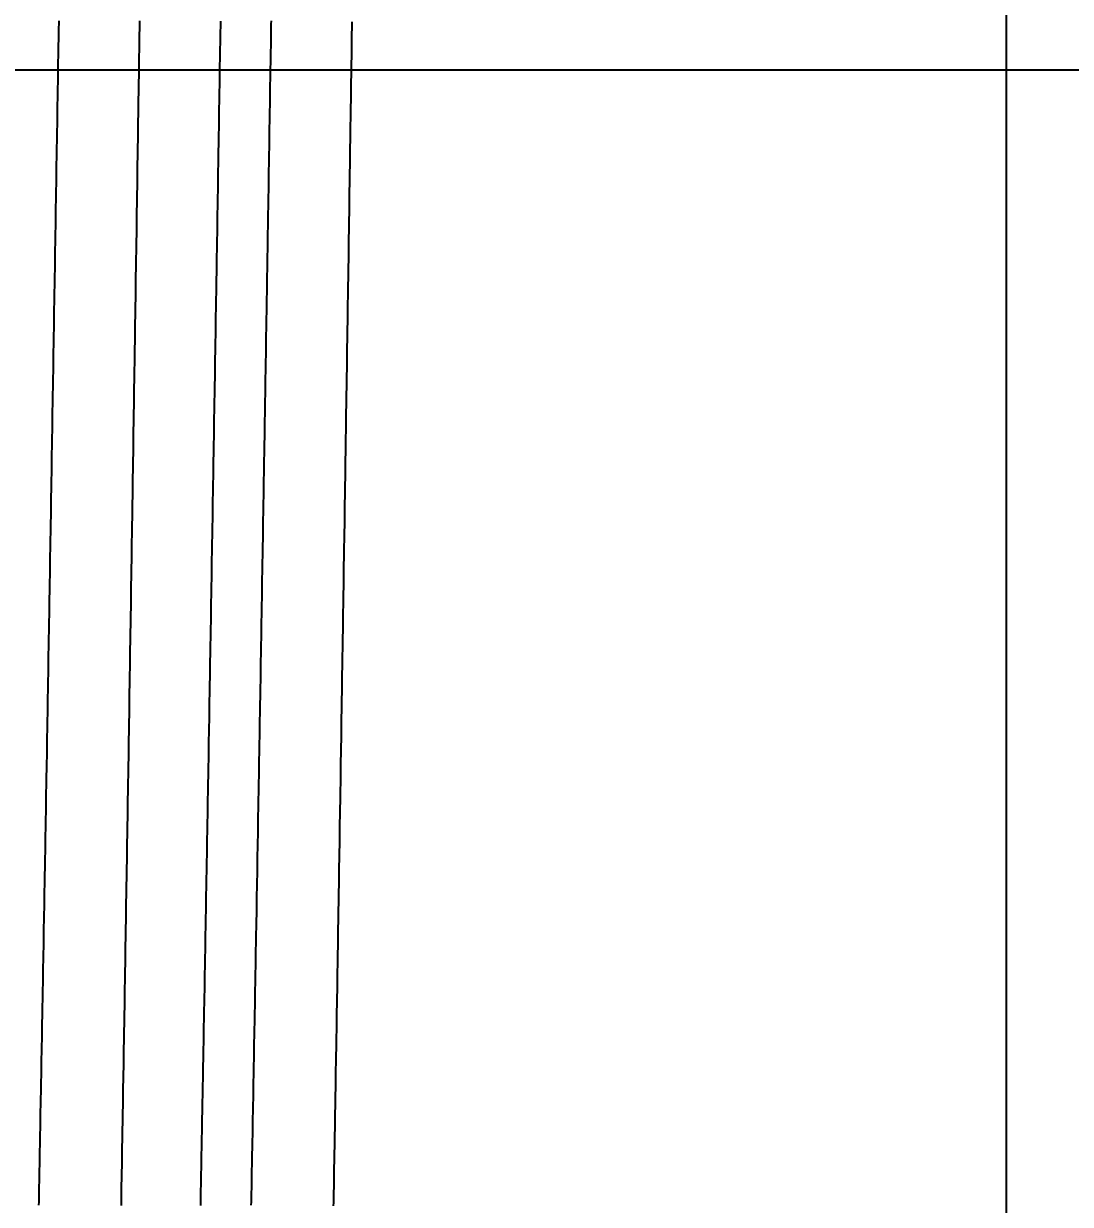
# Model space of a CAD drawing. Header units: millimetres. Extents: x 0 to 3800, y -67 to 2530.
# Drawn here: x 2237.4 to 2244.99, y 1456.79 to 1465.35 of the extents above; entities that cross this region are included whole.
import ezdxf
from ezdxf.lldxf.tags import DXFTag

# ---------------------------------------------------------------- set-up
doc = ezdxf.new("R2010")
doc.units = ezdxf.units.MM
for name, color, linetype in [('내부선 및 부속', 4, 'Continuous'), ('외형선', 3, 'Continuous'), ('중심선', 1, 'DASHED'), ('치수선', 7, 'Continuous')]:
    doc.layers.add(name, color=color, linetype=linetype)
doc.styles.add('____', font='')
doc.styles.get('____').set_extended_font_data('굴림')
tags = doc.linetypes.add('DASHDOT', pattern=[70, 31, -13, 13, -13]).pattern_tags.tags
tags[10:11] = [DXFTag(74, 4), DXFTag(75, 0), DXFTag(340, '0'), DXFTag(46, 0.0), DXFTag(50, 0.0), DXFTag(44, 0.0), DXFTag(45, 0.0)]
tags[8:9] = [DXFTag(74, 4), DXFTag(75, 0), DXFTag(340, '0'), DXFTag(46, 0.0), DXFTag(50, 0.0), DXFTag(44, 0.0), DXFTag(45, 0.0)]
tags[6:7] = [DXFTag(74, 4), DXFTag(75, 0), DXFTag(340, '0'), DXFTag(46, 0.0), DXFTag(50, 0.0), DXFTag(44, 0.0), DXFTag(45, 0.0)]
tags[4:5] = [DXFTag(74, 4), DXFTag(75, 0), DXFTag(340, '0'), DXFTag(46, 0.0), DXFTag(50, 0.0), DXFTag(44, 0.0), DXFTag(45, 0.0)]
tags = doc.linetypes.add('DASHED', pattern=[25.72, 12.86, -12.86]).pattern_tags.tags
tags[6:7] = [DXFTag(74, 4), DXFTag(75, 0), DXFTag(340, '0'), DXFTag(46, 0.0), DXFTag(50, 0.0), DXFTag(44, 0.0), DXFTag(45, 0.0)]
tags[4:5] = [DXFTag(74, 4), DXFTag(75, 0), DXFTag(340, '0'), DXFTag(46, 0.0), DXFTag(50, 0.0), DXFTag(44, 0.0), DXFTag(45, 0.0)]
doc.dimstyles.new('MSADIM', dxfattribs={"dimtxt": 33, "dimasz": 17, "dimexe": 10, "dimexo": 7.5, "dimgap": 10, "dimtad": 0, "dimtih": 1, "dimtoh": 1, "dimdec": 0, "dimzin": 1, "dimdsep": 46, "dimtxsty": '____', "dimcen": 11.25, "dimadec": 0, "dimazin": 0, "dimtfac": 1, "dimtdec": 0, "dimtix": 1, "dimtmove": 0, "dimatfit": 3, "dimfxl": 1, "dimtolj": 1, "dimtzin": 1, "dimarcsym": 0})

# ---------------------------------------------------------------- blocks, each defined once
blk = doc.blocks.new('*D35')
at = {"layer": '치수선', "color": 0, "linetype": 'Continuous', "lineweight": -2, "transparency": 16777216}
for p, q in [((2924.5235, 1577.5117), (2924.5235, 1252.0017)), ((2244.5236, 1269.5017), (2244.5236, 1272.0017)), ((2261.5236, 1262.0017), (2547.2433, 1262.0017)), ((2907.5235, 1262.0017), (2621.8038, 1262.0017))]:
    blk.add_line(p, q, dxfattribs=at)
at = {"layer": '치수선', "color": 0, "linetype": 'Continuous', "transparency": 16777216}
for points in [[(2261.5236, 1264.835), (2261.5236, 1259.1683), (2244.5236, 1262.0017)], [(2907.5235, 1264.835), (2907.5235, 1259.1683), (2924.5235, 1262.0017)]]:
    blk.add_solid(points, dxfattribs=at)
at = {"layer": '치수선', "color": 0, "linetype": 'Continuous', "transparency": 16777216, "insert": (2584.5236, 1262.0017), "char_height": 25, "attachment_point": 5, "style": '____'}
blk.add_mtext('\\A1;680', dxfattribs=at)

msp = doc.modelspace()

# ---------------------------------------------------------------- linework, layer by layer
at = {"layer": '내부선 및 부속', "linetype": 'Continuous', "flags": 128}
for points in [[(2237.5096, 1456.7788), (2237.5106, 1456.8028), (2237.5106, 1456.8268), (2237.5116, 1456.8508), (2237.5116, 1456.8748), (2237.5126, 1456.8988), (2237.5126, 1456.8988), (2237.5126, 1456.9228), (2237.5136, 1456.9458), (2237.5136, 1456.9698), (2237.5146, 1456.9938), (2237.5146, 1457.0178), (2237.5146, 1457.0418), (2237.5156, 1457.0658), (2237.5156, 1457.0898), (2237.5166, 1457.1128), (2237.5166, 1457.1368), (2237.5176, 1457.1608), (2237.5176, 1457.1848), (2237.5186, 1457.2088), (2237.5186, 1457.2328), (2237.5186, 1457.2568), (2237.5196, 1457.2798), (2237.5196, 1457.3038), (2237.5206, 1457.3278), (2237.5206, 1457.3518), (2237.5216, 1457.3758), (2237.5216, 1457.3998), (2237.5226, 1457.4238), (2237.5226, 1457.4478), (2237.5226, 1457.4708), (2237.5236, 1457.4948), (2237.5236, 1457.5188), (2237.5246, 1457.5428), (2237.5246, 1457.5668), (2237.5256, 1457.5908), (2237.5256, 1457.6148), (2237.5266, 1457.6378), (2237.5266, 1457.6618), (2237.5266, 1457.6858), (2237.5276, 1457.7098), (2237.5276, 1457.7338), (2237.5286, 1457.7578), (2237.5286, 1457.7818), (2237.5296, 1457.8048), (2237.5296, 1457.8288), (2237.5296, 1457.8528), (2237.5306, 1457.8768), (2237.5306, 1457.9008), (2237.5316, 1457.9248), (2237.5316, 1457.9488), (2237.5326, 1457.9728), (2237.5326, 1457.9958), (2237.5326, 1458.0198), (2237.5336, 1458.0438), (2237.5336, 1458.0678), (2237.5346, 1458.0918), (2237.5346, 1458.1158), (2237.5356, 1458.1398), (2237.5356, 1458.1628), (2237.5356, 1458.1868), (2237.5366, 1458.2108), (2237.5366, 1458.2348), (2237.5376, 1458.2588), (2237.5376, 1458.2828), (2237.5386, 1458.3068), (2237.5386, 1458.3308), (2237.5386, 1458.3538), (2237.5396, 1458.3778), (2237.5396, 1458.4018), (2237.5406, 1458.4258), (2237.5406, 1458.4498), (2237.5416, 1458.4738), (2237.5416, 1458.4978), (2237.5416, 1458.5208), (2237.5426, 1458.5448), (2237.5426, 1458.5688), (2237.5436, 1458.5928), (2237.5436, 1458.6168), (2237.5446, 1458.6408), (2237.5446, 1458.6648), (2237.5446, 1458.6878), (2237.5456, 1458.7118), (2237.5456, 1458.7358), (2237.5466, 1458.7598), (2237.5466, 1458.7838), (2237.5466, 1458.8078), (2237.5476, 1458.8318), (2237.5476, 1458.8558), (2237.5486, 1458.8788), (2237.5486, 1458.9028), (2237.5496, 1458.9268), (2237.5496, 1458.9508), (2237.5496, 1458.9748), (2237.5506, 1458.9988), (2237.5506, 1459.0228), (2237.5516, 1459.0458), (2237.5516, 1459.0698), (2237.5526, 1459.0938), (2237.5526, 1459.1178), (2237.5526, 1459.1418), (2237.5536, 1459.1658), (2237.5536, 1459.1898), (2237.5546, 1459.2128), (2237.5546, 1459.2368), (2237.5546, 1459.2608), (2237.5556, 1459.2848), (2237.5556, 1459.2848), (2237.5556, 1459.3088), (2237.5566, 1459.3328), (2237.5566, 1459.3568), (2237.5566, 1459.3808), (2237.5576, 1459.4038), (2237.5576, 1459.4278), (2237.5586, 1459.4518), (2237.5586, 1459.4758), (2237.5596, 1459.4998), (2237.5596, 1459.5238), (2237.5596, 1459.5478), (2237.5606, 1459.5708), (2237.5606, 1459.5948), (2237.5616, 1459.6188), (2237.5616, 1459.6428), (2237.5616, 1459.6668), (2237.5626, 1459.6908), (2237.5626, 1459.7148), (2237.5636, 1459.7378), (2237.5636, 1459.7618), (2237.5636, 1459.7858), (2237.5646, 1459.8098), (2237.5646, 1459.8338), (2237.5656, 1459.8578), (2237.5656, 1459.8818), (2237.5656, 1459.9058), (2237.5666, 1459.9288), (2237.5666, 1459.9528), (2237.5676, 1459.9768), (2237.5676, 1460.0008), (2237.5686, 1460.0248), (2237.5686, 1460.0488), (2237.5686, 1460.0728), (2237.5696, 1460.0958), (2237.5696, 1460.1198), (2237.5706, 1460.1438), (2237.5706, 1460.1678), (2237.5706, 1460.1918), (2237.5716, 1460.2158), (2237.5716, 1460.2398), (2237.5726, 1460.2638), (2237.5726, 1460.2868), (2237.5726, 1460.3108), (2237.5736, 1460.3348), (2237.5736, 1460.3588), (2237.5746, 1460.3828), (2237.5746, 1460.4068), (2237.5746, 1460.4308), (2237.5756, 1460.4538), (2237.5756, 1460.4778), (2237.5766, 1460.5018), (2237.5766, 1460.5258), (2237.5766, 1460.5498), (2237.5776, 1460.5738), (2237.5776, 1460.5978), (2237.5786, 1460.6208), (2237.5786, 1460.6448), (2237.5786, 1460.6688), (2237.5796, 1460.6928), (2237.5796, 1460.7168), (2237.5806, 1460.7408), (2237.5806, 1460.7648), (2237.5806, 1460.7888), (2237.5816, 1460.8118), (2237.5816, 1460.8358), (2237.5826, 1460.8598), (2237.5826, 1460.8838), (2237.5826, 1460.9078), (2237.5836, 1460.9318), (2237.5836, 1460.9558), (2237.5846, 1460.9788), (2237.5846, 1461.0028), (2237.5846, 1461.0268), (2237.5856, 1461.0508), (2237.5856, 1461.0748), (2237.5866, 1461.0988), (2237.5866, 1461.1228), (2237.5866, 1461.1468), (2237.5876, 1461.1698), (2237.5876, 1461.1938), (2237.5886, 1461.2178), (2237.5886, 1461.2418), (2237.5886, 1461.2658), (2237.5896, 1461.2898), (2237.5896, 1461.3138), (2237.5906, 1461.3368), (2237.5906, 1461.3608), (2237.5906, 1461.3848), (2237.5916, 1461.4088), (2237.5916, 1461.4328), (2237.5916, 1461.4568), (2237.5926, 1461.4808), (2237.5926, 1461.5038), (2237.5936, 1461.5278), (2237.5936, 1461.5518), (2237.5936, 1461.5758), (2237.5946, 1461.5998), (2237.5946, 1461.6238), (2237.5956, 1461.6478), (2237.5956, 1461.6718), (2237.5956, 1461.6718), (2237.5956, 1461.6948), (2237.5966, 1461.7188), (2237.5966, 1461.7428), (2237.5976, 1461.7668), (2237.5976, 1461.7908), (2237.5976, 1461.8148), (2237.5986, 1461.8388), (2237.5986, 1461.8618), (2237.5996, 1461.8858), (2237.5996, 1461.9098), (2237.5996, 1461.9338), (2237.6006, 1461.9578), (2237.6006, 1461.9818), (2237.6016, 1462.0058), (2237.6016, 1462.0298), (2237.6016, 1462.0528), (2237.6026, 1462.0768), (2237.6026, 1462.1008), (2237.6026, 1462.1248), (2237.6036, 1462.1488), (2237.6036, 1462.1728), (2237.6046, 1462.1968), (2237.6046, 1462.2198), (2237.6046, 1462.2438), (2237.6056, 1462.2678), (2237.6056, 1462.2918), (2237.6066, 1462.3158), (2237.6066, 1462.3398), (2237.6066, 1462.3638), (2237.6076, 1462.3868), (2237.6076, 1462.4108), (2237.6086, 1462.4348), (2237.6086, 1462.4588), (2237.6086, 1462.4828), (2237.6096, 1462.5068), (2237.6096, 1462.5308), (2237.6096, 1462.5548), (2237.6106, 1462.5778), (2237.6106, 1462.6018), (2237.6116, 1462.6258), (2237.6116, 1462.6498), (2237.6116, 1462.6738), (2237.6126, 1462.6978), (2237.6126, 1462.7218), (2237.6136, 1462.7448), (2237.6136, 1462.7688), (2237.6136, 1462.7928), (2237.6146, 1462.8168), (2237.6146, 1462.8408), (2237.6156, 1462.8648), (2237.6156, 1462.8888), (2237.6156, 1462.9128), (2237.6166, 1462.9358), (2237.6166, 1462.9598), (2237.6166, 1462.9838), (2237.6176, 1463.0078), (2237.6176, 1463.0318), (2237.6186, 1463.0558), (2237.6186, 1463.0798), (2237.6186, 1463.1028), (2237.6196, 1463.1268), (2237.6196, 1463.1508), (2237.6206, 1463.1748), (2237.6206, 1463.1988), (2237.6206, 1463.2228), (2237.6216, 1463.2468), (2237.6216, 1463.2698), (2237.6216, 1463.2938), (2237.6226, 1463.3178), (2237.6226, 1463.3418), (2237.6236, 1463.3658), (2237.6236, 1463.3898), (2237.6236, 1463.4138), (2237.6246, 1463.4378), (2237.6246, 1463.4608), (2237.6256, 1463.4848), (2237.6256, 1463.5088), (2237.6256, 1463.5328), (2237.6266, 1463.5568), (2237.6266, 1463.5808), (2237.6276, 1463.6048), (2237.6276, 1463.6278), (2237.6276, 1463.6518), (2237.6286, 1463.6758), (2237.6286, 1463.6998), (2237.6286, 1463.7238), (2237.6296, 1463.7478), (2237.6296, 1463.7718), (2237.6306, 1463.7958), (2237.6306, 1463.8188), (2237.6306, 1463.8428), (2237.6316, 1463.8668), (2237.6316, 1463.8908), (2237.6326, 1463.9148), (2237.6326, 1463.9388), (2237.6326, 1463.9628), (2237.6336, 1463.9858), (2237.6336, 1464.0098), (2237.6336, 1464.0338), (2237.6346, 1464.0578), (2237.6346, 1464.0578), (2237.6346, 1464.0818), (2237.6356, 1464.1058), (2237.6356, 1464.1298), (2237.6356, 1464.1528), (2237.6366, 1464.1768), (2237.6366, 1464.2008), (2237.6376, 1464.2248), (2237.6376, 1464.2488), (2237.6376, 1464.2728), (2237.6386, 1464.2968), (2237.6386, 1464.3208), (2237.6386, 1464.3438), (2237.6396, 1464.3678), (2237.6396, 1464.3918), (2237.6406, 1464.4158), (2237.6406, 1464.4398), (2237.6406, 1464.4638), (2237.6416, 1464.4878), (2237.6416, 1464.5108), (2237.6416, 1464.5348), (2237.6426, 1464.5588), (2237.6426, 1464.5828), (2237.6436, 1464.6068), (2237.6436, 1464.6308), (2237.6436, 1464.6548), (2237.6446, 1464.6788), (2237.6446, 1464.7018), (2237.6456, 1464.7258), (2237.6456, 1464.7498), (2237.6456, 1464.7738), (2237.6466, 1464.7978), (2237.6466, 1464.8218), (2237.6466, 1464.8458), (2237.6476, 1464.8688), (2237.6476, 1464.8928), (2237.6486, 1464.9168), (2237.6486, 1464.9408), (2237.6486, 1464.9648), (2237.6496, 1464.9888), (2237.6496, 1465.0128), (2237.6506, 1465.0358), (2237.6506, 1465.0598), (2237.6506, 1465.0838), (2237.6516, 1465.1078), (2237.6516, 1465.1318), (2237.6516, 1465.1558), (2237.6526, 1465.1798), (2237.6526, 1465.2038), (2237.6536, 1465.2268), (2237.6536, 1465.2508), (2237.6536, 1465.2748), (2237.6546, 1465.2988), (2237.6546, 1465.3228), (2237.6556, 1465.3468), (2237.6556, 1465.3708)], [(2238.1076, 1456.7768), (2238.1076, 1456.8078), (2238.1086, 1456.8388), (2238.1086, 1456.8708), (2238.1096, 1456.9018), (2238.1096, 1456.9328), (2238.1106, 1456.9638), (2238.1106, 1456.9948), (2238.1116, 1457.0258), (2238.1126, 1457.0568), (2238.1126, 1457.0888), (2238.1136, 1457.1198), (2238.1136, 1457.1508), (2238.1146, 1457.1818), (2238.1146, 1457.2128), (2238.1156, 1457.2438), (2238.1156, 1457.2748), (2238.1166, 1457.3058), (2238.1166, 1457.3378), (2238.1176, 1457.3688), (2238.1176, 1457.3998), (2238.1186, 1457.4308), (2238.1186, 1457.4618), (2238.1196, 1457.4928), (2238.1196, 1457.5238), (2238.1206, 1457.5558), (2238.1206, 1457.5868), (2238.1216, 1457.6178), (2238.1216, 1457.6488), (2238.1226, 1457.6798), (2238.1236, 1457.7108), (2238.1236, 1457.7418), (2238.1246, 1457.7728), (2238.1246, 1457.8048), (2238.1256, 1457.8358), (2238.1256, 1457.8668), (2238.1266, 1457.8978), (2238.1266, 1457.9288), (2238.1266, 1457.9288), (2238.1276, 1457.9598), (2238.1276, 1457.9908), (2238.1286, 1458.0228), (2238.1286, 1458.0538), (2238.1296, 1458.0848), (2238.1296, 1458.1158), (2238.1306, 1458.1468), (2238.1306, 1458.1778), (2238.1316, 1458.2088), (2238.1316, 1458.2398), (2238.1326, 1458.2718), (2238.1326, 1458.3028), (2238.1336, 1458.3338), (2238.1336, 1458.3648), (2238.1346, 1458.3958), (2238.1346, 1458.4268), (2238.1356, 1458.4578), (2238.1356, 1458.4898), (2238.1366, 1458.5208), (2238.1366, 1458.5518), (2238.1376, 1458.5828), (2238.1376, 1458.6138), (2238.1386, 1458.6448), (2238.1386, 1458.6758), (2238.1396, 1458.7068), (2238.1396, 1458.7388), (2238.1406, 1458.7698), (2238.1406, 1458.8008), (2238.1416, 1458.8318), (2238.1416, 1458.8628), (2238.1426, 1458.8938), (2238.1426, 1458.9248), (2238.1436, 1458.9568), (2238.1436, 1458.9878), (2238.1446, 1459.0188), (2238.1446, 1459.0498), (2238.1456, 1459.0808), (2238.1456, 1459.1118), (2238.1466, 1459.1428), (2238.1466, 1459.1738), (2238.1476, 1459.2058), (2238.1476, 1459.2368), (2238.1486, 1459.2678), (2238.1486, 1459.2988), (2238.1496, 1459.3298), (2238.1496, 1459.3608), (2238.1506, 1459.3918), (2238.1506, 1459.4238), (2238.1516, 1459.4548), (2238.1516, 1459.4858), (2238.1526, 1459.5168), (2238.1526, 1459.5478), (2238.1536, 1459.5788), (2238.1536, 1459.6098), (2238.1546, 1459.6408), (2238.1546, 1459.6728), (2238.1556, 1459.7038), (2238.1556, 1459.7348), (2238.1566, 1459.7658), (2238.1566, 1459.7968), (2238.1576, 1459.8278), (2238.1576, 1459.8588), (2238.1586, 1459.8908), (2238.1586, 1459.9218), (2238.1596, 1459.9528), (2238.1596, 1459.9838), (2238.1606, 1460.0148), (2238.1606, 1460.0458), (2238.1616, 1460.0768), (2238.1616, 1460.1078), (2238.1626, 1460.1398), (2238.1626, 1460.1708), (2238.1636, 1460.2018), (2238.1636, 1460.2328), (2238.1646, 1460.2638), (2238.1646, 1460.2948), (2238.1656, 1460.3258), (2238.1656, 1460.3578), (2238.1656, 1460.3888), (2238.1666, 1460.4198), (2238.1666, 1460.4508), (2238.1676, 1460.4818), (2238.1676, 1460.5128), (2238.1686, 1460.5438), (2238.1686, 1460.5748), (2238.1696, 1460.6068), (2238.1696, 1460.6378), (2238.1706, 1460.6688), (2238.1706, 1460.6998), (2238.1716, 1460.7308), (2238.1716, 1460.7618), (2238.1726, 1460.7928), (2238.1726, 1460.8248), (2238.1736, 1460.8558), (2238.1736, 1460.8868), (2238.1746, 1460.9178), (2238.1746, 1460.9488), (2238.1756, 1460.9798), (2238.1756, 1461.0108), (2238.1766, 1461.0418), (2238.1766, 1461.0418), (2238.1766, 1461.0738), (2238.1776, 1461.1048), (2238.1776, 1461.1358), (2238.1786, 1461.1668), (2238.1786, 1461.1978), (2238.1786, 1461.2288), (2238.1796, 1461.2598), (2238.1796, 1461.2918), (2238.1806, 1461.3228), (2238.1806, 1461.3538), (2238.1816, 1461.3848), (2238.1816, 1461.4158), (2238.1826, 1461.4468), (2238.1826, 1461.4778), (2238.1836, 1461.5088), (2238.1836, 1461.5408), (2238.1846, 1461.5718), (2238.1846, 1461.6028), (2238.1856, 1461.6338), (2238.1856, 1461.6648), (2238.1866, 1461.6958), (2238.1866, 1461.7268), (2238.1876, 1461.7588), (2238.1876, 1461.7898), (2238.1886, 1461.8208), (2238.1886, 1461.8518), (2238.1886, 1461.8828), (2238.1896, 1461.9138), (2238.1896, 1461.9448), (2238.1906, 1461.9768), (2238.1906, 1462.0078), (2238.1916, 1462.0388), (2238.1916, 1462.0698), (2238.1926, 1462.1008), (2238.1926, 1462.1318), (2238.1936, 1462.1628), (2238.1936, 1462.1938), (2238.1946, 1462.2258), (2238.1946, 1462.2568), (2238.1956, 1462.2878), (2238.1956, 1462.3188), (2238.1966, 1462.3498), (2238.1966, 1462.3808), (2238.1966, 1462.4118), (2238.1976, 1462.4438), (2238.1976, 1462.4748), (2238.1986, 1462.5058), (2238.1986, 1462.5368), (2238.1996, 1462.5678), (2238.1996, 1462.5988), (2238.2006, 1462.6298), (2238.2006, 1462.6608), (2238.2016, 1462.6928), (2238.2016, 1462.7238), (2238.2026, 1462.7548), (2238.2026, 1462.7858), (2238.2036, 1462.8168), (2238.2036, 1462.8478), (2238.2046, 1462.8788), (2238.2046, 1462.9108), (2238.2046, 1462.9418), (2238.2056, 1462.9728), (2238.2056, 1463.0038), (2238.2066, 1463.0348), (2238.2066, 1463.0658), (2238.2076, 1463.0968), (2238.2076, 1463.1278), (2238.2086, 1463.1598), (2238.2086, 1463.1908), (2238.2096, 1463.2218), (2238.2096, 1463.2528), (2238.2106, 1463.2838), (2238.2106, 1463.3148), (2238.2116, 1463.3458), (2238.2116, 1463.3778), (2238.2116, 1463.4088), (2238.2126, 1463.4398), (2238.2126, 1463.4708), (2238.2136, 1463.5018), (2238.2136, 1463.5328), (2238.2146, 1463.5638), (2238.2146, 1463.5948), (2238.2156, 1463.6268), (2238.2156, 1463.6578), (2238.2166, 1463.6888), (2238.2166, 1463.7198), (2238.2176, 1463.7508), (2238.2176, 1463.7818), (2238.2186, 1463.8128), (2238.2186, 1463.8448), (2238.2186, 1463.8758), (2238.2196, 1463.9068), (2238.2196, 1463.9378), (2238.2206, 1463.9688), (2238.2206, 1463.9998), (2238.2216, 1464.0308), (2238.2216, 1464.0618), (2238.2226, 1464.0938), (2238.2226, 1464.1248), (2238.2236, 1464.1558), (2238.2236, 1464.1558), (2238.2236, 1464.1868), (2238.2246, 1464.2178), (2238.2246, 1464.2488), (2238.2256, 1464.2798), (2238.2256, 1464.3118), (2238.2256, 1464.3428), (2238.2266, 1464.3738), (2238.2266, 1464.4048), (2238.2276, 1464.4358), (2238.2276, 1464.4668), (2238.2286, 1464.4978), (2238.2286, 1464.5288), (2238.2296, 1464.5608), (2238.2296, 1464.5918), (2238.2306, 1464.6228), (2238.2306, 1464.6538), (2238.2316, 1464.6848), (2238.2316, 1464.7158), (2238.2316, 1464.7468), (2238.2326, 1464.7788), (2238.2326, 1464.8098), (2238.2336, 1464.8408), (2238.2336, 1464.8718), (2238.2346, 1464.9028), (2238.2346, 1464.9338), (2238.2356, 1464.9648), (2238.2356, 1464.9958), (2238.2366, 1465.0278), (2238.2366, 1465.0588), (2238.2376, 1465.0898), (2238.2376, 1465.1208), (2238.2386, 1465.1518), (2238.2386, 1465.1828), (2238.2386, 1465.2138), (2238.2396, 1465.2458), (2238.2396, 1465.2768), (2238.2406, 1465.3078), (2238.2406, 1465.3388), (2238.2416, 1465.3698)], [(2238.6826, 1456.7778), (2238.6826, 1456.8018), (2238.6836, 1456.8258), (2238.6836, 1456.8498), (2238.6846, 1456.8738), (2238.6846, 1456.8968), (2238.6856, 1456.9208), (2238.6856, 1456.9208), (2238.6856, 1456.9448), (2238.6866, 1456.9688), (2238.6866, 1456.9928), (2238.6866, 1457.0168), (2238.6876, 1457.0408), (2238.6876, 1457.0638), (2238.6886, 1457.0878), (2238.6886, 1457.1118), (2238.6896, 1457.1358), (2238.6896, 1457.1598), (2238.6906, 1457.1838), (2238.6906, 1457.2078), (2238.6916, 1457.2318), (2238.6916, 1457.2548), (2238.6916, 1457.2788), (2238.6926, 1457.3028), (2238.6926, 1457.3268), (2238.6936, 1457.3508), (2238.6936, 1457.3748), (2238.6946, 1457.3988), (2238.6946, 1457.4218), (2238.6956, 1457.4458), (2238.6956, 1457.4698), (2238.6956, 1457.4938), (2238.6966, 1457.5178), (2238.6966, 1457.5418), (2238.6976, 1457.5658), (2238.6976, 1457.5888), (2238.6986, 1457.6128), (2238.6986, 1457.6368), (2238.6986, 1457.6608), (2238.6996, 1457.6848), (2238.6996, 1457.7088), (2238.7006, 1457.7328), (2238.7006, 1457.7568), (2238.7016, 1457.7798), (2238.7016, 1457.8038), (2238.7026, 1457.8278), (2238.7026, 1457.8518), (2238.7026, 1457.8758), (2238.7036, 1457.8998), (2238.7036, 1457.9238), (2238.7046, 1457.9468), (2238.7046, 1457.9708), (2238.7056, 1457.9948), (2238.7056, 1458.0188), (2238.7056, 1458.0428), (2238.7066, 1458.0668), (2238.7066, 1458.0908), (2238.7076, 1458.1138), (2238.7076, 1458.1378), (2238.7086, 1458.1618), (2238.7086, 1458.1858), (2238.7086, 1458.2098), (2238.7096, 1458.2338), (2238.7096, 1458.2578), (2238.7106, 1458.2818), (2238.7106, 1458.3048), (2238.7116, 1458.3288), (2238.7116, 1458.3528), (2238.7116, 1458.3768), (2238.7126, 1458.4008), (2238.7126, 1458.4248), (2238.7136, 1458.4488), (2238.7136, 1458.4718), (2238.7146, 1458.4958), (2238.7146, 1458.5198), (2238.7146, 1458.5438), (2238.7156, 1458.5678), (2238.7156, 1458.5918), (2238.7166, 1458.6158), (2238.7166, 1458.6388), (2238.7176, 1458.6628), (2238.7176, 1458.6868), (2238.7176, 1458.7108), (2238.7186, 1458.7348), (2238.7186, 1458.7588), (2238.7196, 1458.7828), (2238.7196, 1458.8068), (2238.7196, 1458.8298), (2238.7206, 1458.8538), (2238.7206, 1458.8778), (2238.7216, 1458.9018), (2238.7216, 1458.9258), (2238.7226, 1458.9498), (2238.7226, 1458.9738), (2238.7226, 1458.9968), (2238.7236, 1459.0208), (2238.7236, 1459.0448), (2238.7246, 1459.0688), (2238.7246, 1459.0928), (2238.7246, 1459.1168), (2238.7256, 1459.1408), (2238.7256, 1459.1648), (2238.7266, 1459.1878), (2238.7266, 1459.2118), (2238.7276, 1459.2358), (2238.7276, 1459.2598), (2238.7276, 1459.2838), (2238.7286, 1459.3078), (2238.7286, 1459.3078), (2238.7286, 1459.3318), (2238.7296, 1459.3548), (2238.7296, 1459.3788), (2238.7296, 1459.4028), (2238.7306, 1459.4268), (2238.7306, 1459.4508), (2238.7316, 1459.4748), (2238.7316, 1459.4988), (2238.7316, 1459.5218), (2238.7326, 1459.5458), (2238.7326, 1459.5698), (2238.7336, 1459.5938), (2238.7336, 1459.6178), (2238.7346, 1459.6418), (2238.7346, 1459.6658), (2238.7346, 1459.6898), (2238.7356, 1459.7128), (2238.7356, 1459.7368), (2238.7366, 1459.7608), (2238.7366, 1459.7848), (2238.7366, 1459.8088), (2238.7376, 1459.8328), (2238.7376, 1459.8568), (2238.7386, 1459.8798), (2238.7386, 1459.9038), (2238.7386, 1459.9278), (2238.7396, 1459.9518), (2238.7396, 1459.9758), (2238.7406, 1459.9998), (2238.7406, 1460.0238), (2238.7406, 1460.0468), (2238.7416, 1460.0708), (2238.7416, 1460.0948), (2238.7426, 1460.1188), (2238.7426, 1460.1428), (2238.7426, 1460.1668), (2238.7436, 1460.1908), (2238.7436, 1460.2148), (2238.7446, 1460.2378), (2238.7446, 1460.2618), (2238.7456, 1460.2858), (2238.7456, 1460.3098), (2238.7456, 1460.3338), (2238.7466, 1460.3578), (2238.7466, 1460.3818), (2238.7476, 1460.4048), (2238.7476, 1460.4288), (2238.7476, 1460.4528), (2238.7486, 1460.4768), (2238.7486, 1460.5008), (2238.7496, 1460.5248), (2238.7496, 1460.5488), (2238.7496, 1460.5728), (2238.7506, 1460.5958), (2238.7506, 1460.6198), (2238.7516, 1460.6438), (2238.7516, 1460.6678), (2238.7516, 1460.6918), (2238.7526, 1460.7158), (2238.7526, 1460.7398), (2238.7536, 1460.7628), (2238.7536, 1460.7868), (2238.7536, 1460.8108), (2238.7546, 1460.8348), (2238.7546, 1460.8588), (2238.7556, 1460.8828), (2238.7556, 1460.9068), (2238.7556, 1460.9298), (2238.7566, 1460.9538), (2238.7566, 1460.9778), (2238.7576, 1461.0018), (2238.7576, 1461.0258), (2238.7576, 1461.0498), (2238.7586, 1461.0738), (2238.7586, 1461.0978), (2238.7586, 1461.1208), (2238.7596, 1461.1448), (2238.7596, 1461.1688), (2238.7606, 1461.1928), (2238.7606, 1461.2168), (2238.7606, 1461.2408), (2238.7616, 1461.2648), (2238.7616, 1461.2878), (2238.7626, 1461.3118), (2238.7626, 1461.3358), (2238.7626, 1461.3598), (2238.7636, 1461.3838), (2238.7636, 1461.4078), (2238.7646, 1461.4318), (2238.7646, 1461.4558), (2238.7646, 1461.4788), (2238.7656, 1461.5028), (2238.7656, 1461.5268), (2238.7666, 1461.5508), (2238.7666, 1461.5748), (2238.7666, 1461.5988), (2238.7676, 1461.6228), (2238.7676, 1461.6458), (2238.7686, 1461.6698), (2238.7686, 1461.6938), (2238.7686, 1461.6938), (2238.7686, 1461.7178), (2238.7696, 1461.7418), (2238.7696, 1461.7658), (2238.7706, 1461.7898), (2238.7706, 1461.8128), (2238.7706, 1461.8368), (2238.7716, 1461.8608), (2238.7716, 1461.8848), (2238.7716, 1461.9088), (2238.7726, 1461.9328), (2238.7726, 1461.9568), (2238.7736, 1461.9808), (2238.7736, 1462.0038), (2238.7736, 1462.0278), (2238.7746, 1462.0518), (2238.7746, 1462.0758), (2238.7756, 1462.0998), (2238.7756, 1462.1238), (2238.7756, 1462.1478), (2238.7766, 1462.1708), (2238.7766, 1462.1948), (2238.7776, 1462.2188), (2238.7776, 1462.2428), (2238.7776, 1462.2668), (2238.7786, 1462.2908), (2238.7786, 1462.3148), (2238.7796, 1462.3378), (2238.7796, 1462.3618), (2238.7796, 1462.3858), (2238.7806, 1462.4098), (2238.7806, 1462.4338), (2238.7806, 1462.4578), (2238.7816, 1462.4818), (2238.7816, 1462.5058), (2238.7826, 1462.5288), (2238.7826, 1462.5528), (2238.7826, 1462.5768), (2238.7836, 1462.6008), (2238.7836, 1462.6248), (2238.7846, 1462.6488), (2238.7846, 1462.6728), (2238.7846, 1462.6958), (2238.7856, 1462.7198), (2238.7856, 1462.7438), (2238.7866, 1462.7678), (2238.7866, 1462.7918), (2238.7866, 1462.8158), (2238.7876, 1462.8398), (2238.7876, 1462.8638), (2238.7876, 1462.8868), (2238.7886, 1462.9108), (2238.7886, 1462.9348), (2238.7896, 1462.9588), (2238.7896, 1462.9828), (2238.7896, 1463.0068), (2238.7906, 1463.0308), (2238.7906, 1463.0538), (2238.7916, 1463.0778), (2238.7916, 1463.1018), (2238.7916, 1463.1258), (2238.7926, 1463.1498), (2238.7926, 1463.1738), (2238.7926, 1463.1978), (2238.7936, 1463.2208), (2238.7936, 1463.2448), (2238.7946, 1463.2688), (2238.7946, 1463.2928), (2238.7946, 1463.3168), (2238.7956, 1463.3408), (2238.7956, 1463.3648), (2238.7966, 1463.3888), (2238.7966, 1463.4118), (2238.7966, 1463.4358), (2238.7976, 1463.4598), (2238.7976, 1463.4838), (2238.7976, 1463.5078), (2238.7986, 1463.5318), (2238.7986, 1463.5558), (2238.7996, 1463.5788), (2238.7996, 1463.6028), (2238.7996, 1463.6268), (2238.8006, 1463.6508), (2238.8006, 1463.6748), (2238.8016, 1463.6988), (2238.8016, 1463.7228), (2238.8016, 1463.7468), (2238.8026, 1463.7698), (2238.8026, 1463.7938), (2238.8036, 1463.8178), (2238.8036, 1463.8418), (2238.8036, 1463.8658), (2238.8046, 1463.8898), (2238.8046, 1463.9138), (2238.8046, 1463.9368), (2238.8056, 1463.9608), (2238.8056, 1463.9848), (2238.8066, 1464.0088), (2238.8066, 1464.0328), (2238.8066, 1464.0568), (2238.8076, 1464.0808), (2238.8076, 1464.0808), (2238.8076, 1464.1038), (2238.8086, 1464.1278), (2238.8086, 1464.1518), (2238.8086, 1464.1758), (2238.8096, 1464.1998), (2238.8096, 1464.2238), (2238.8096, 1464.2478), (2238.8106, 1464.2718), (2238.8106, 1464.2948), (2238.8116, 1464.3188), (2238.8116, 1464.3428), (2238.8116, 1464.3668), (2238.8126, 1464.3908), (2238.8126, 1464.4148), (2238.8126, 1464.4388), (2238.8136, 1464.4618), (2238.8136, 1464.4858), (2238.8146, 1464.5098), (2238.8146, 1464.5338), (2238.8146, 1464.5578), (2238.8156, 1464.5818), (2238.8156, 1464.6058), (2238.8166, 1464.6298), (2238.8166, 1464.6528), (2238.8166, 1464.6768), (2238.8176, 1464.7008), (2238.8176, 1464.7248), (2238.8176, 1464.7488), (2238.8186, 1464.7728), (2238.8186, 1464.7968), (2238.8196, 1464.8198), (2238.8196, 1464.8438), (2238.8196, 1464.8678), (2238.8206, 1464.8918), (2238.8206, 1464.9158), (2238.8216, 1464.9398), (2238.8216, 1464.9638), (2238.8216, 1464.9868), (2238.8226, 1465.0108), (2238.8226, 1465.0348), (2238.8226, 1465.0588), (2238.8236, 1465.0828), (2238.8236, 1465.1068), (2238.8246, 1465.1308), (2238.8246, 1465.1548), (2238.8246, 1465.1778), (2238.8256, 1465.2018), (2238.8256, 1465.2258), (2238.8266, 1465.2498), (2238.8266, 1465.2738), (2238.8266, 1465.2978), (2238.8276, 1465.3218), (2238.8276, 1465.3448), (2238.8276, 1465.3688)], [(2239.0496, 1456.7788), (2239.0506, 1456.8028), (2239.0506, 1456.8268), (2239.0516, 1456.8508), (2239.0516, 1456.8748), (2239.0526, 1456.8988), (2239.0526, 1456.8988), (2239.0526, 1456.9228), (2239.0526, 1456.9458), (2239.0536, 1456.9698), (2239.0536, 1456.9938), (2239.0546, 1457.0178), (2239.0546, 1457.0418), (2239.0556, 1457.0658), (2239.0556, 1457.0898), (2239.0566, 1457.1128), (2239.0566, 1457.1368), (2239.0566, 1457.1608), (2239.0576, 1457.1848), (2239.0576, 1457.2088), (2239.0586, 1457.2328), (2239.0586, 1457.2568), (2239.0596, 1457.2798), (2239.0596, 1457.3038), (2239.0606, 1457.3278), (2239.0606, 1457.3518), (2239.0606, 1457.3758), (2239.0616, 1457.3998), (2239.0616, 1457.4238), (2239.0626, 1457.4478), (2239.0626, 1457.4708), (2239.0636, 1457.4948), (2239.0636, 1457.5188), (2239.0646, 1457.5428), (2239.0646, 1457.5668), (2239.0646, 1457.5908), (2239.0656, 1457.6148), (2239.0656, 1457.6378), (2239.0666, 1457.6618), (2239.0666, 1457.6858), (2239.0676, 1457.7098), (2239.0676, 1457.7338), (2239.0686, 1457.7578), (2239.0686, 1457.7818), (2239.0686, 1457.8048), (2239.0696, 1457.8288), (2239.0696, 1457.8528), (2239.0706, 1457.8768), (2239.0706, 1457.9008), (2239.0716, 1457.9248), (2239.0716, 1457.9488), (2239.0716, 1457.9728), (2239.0726, 1457.9958), (2239.0726, 1458.0198), (2239.0736, 1458.0438), (2239.0736, 1458.0678), (2239.0746, 1458.0918), (2239.0746, 1458.1158), (2239.0746, 1458.1398), (2239.0756, 1458.1628), (2239.0756, 1458.1868), (2239.0766, 1458.2108), (2239.0766, 1458.2348), (2239.0776, 1458.2588), (2239.0776, 1458.2828), (2239.0776, 1458.3068), (2239.0786, 1458.3298), (2239.0786, 1458.3538), (2239.0796, 1458.3778), (2239.0796, 1458.4018), (2239.0806, 1458.4258), (2239.0806, 1458.4498), (2239.0806, 1458.4738), (2239.0816, 1458.4978), (2239.0816, 1458.5208), (2239.0826, 1458.5448), (2239.0826, 1458.5688), (2239.0836, 1458.5928), (2239.0836, 1458.6168), (2239.0836, 1458.6408), (2239.0846, 1458.6648), (2239.0846, 1458.6878), (2239.0856, 1458.7118), (2239.0856, 1458.7358), (2239.0856, 1458.7598), (2239.0866, 1458.7838), (2239.0866, 1458.8078), (2239.0876, 1458.8318), (2239.0876, 1458.8558), (2239.0886, 1458.8788), (2239.0886, 1458.9028), (2239.0886, 1458.9268), (2239.0896, 1458.9508), (2239.0896, 1458.9748), (2239.0906, 1458.9988), (2239.0906, 1459.0228), (2239.0906, 1459.0458), (2239.0916, 1459.0698), (2239.0916, 1459.0938), (2239.0926, 1459.1178), (2239.0926, 1459.1418), (2239.0936, 1459.1658), (2239.0936, 1459.1898), (2239.0936, 1459.2128), (2239.0946, 1459.2368), (2239.0946, 1459.2608), (2239.0956, 1459.2848), (2239.0956, 1459.2848), (2239.0956, 1459.3088), (2239.0956, 1459.3328), (2239.0966, 1459.3568), (2239.0966, 1459.3808), (2239.0976, 1459.4038), (2239.0976, 1459.4278), (2239.0986, 1459.4518), (2239.0986, 1459.4758), (2239.0986, 1459.4998), (2239.0996, 1459.5238), (2239.0996, 1459.5478), (2239.1006, 1459.5708), (2239.1006, 1459.5948), (2239.1006, 1459.6188), (2239.1016, 1459.6428), (2239.1016, 1459.6668), (2239.1026, 1459.6908), (2239.1026, 1459.7148), (2239.1026, 1459.7378), (2239.1036, 1459.7618), (2239.1036, 1459.7858), (2239.1046, 1459.8098), (2239.1046, 1459.8338), (2239.1046, 1459.8578), (2239.1056, 1459.8818), (2239.1056, 1459.9058), (2239.1066, 1459.9288), (2239.1066, 1459.9528), (2239.1076, 1459.9768), (2239.1076, 1460.0008), (2239.1076, 1460.0248), (2239.1086, 1460.0488), (2239.1086, 1460.0728), (2239.1096, 1460.0958), (2239.1096, 1460.1198), (2239.1096, 1460.1438), (2239.1106, 1460.1678), (2239.1106, 1460.1918), (2239.1116, 1460.2158), (2239.1116, 1460.2398), (2239.1116, 1460.2638), (2239.1126, 1460.2868), (2239.1126, 1460.3108), (2239.1136, 1460.3348), (2239.1136, 1460.3588), (2239.1136, 1460.3828), (2239.1146, 1460.4068), (2239.1146, 1460.4308), (2239.1156, 1460.4538), (2239.1156, 1460.4778), (2239.1156, 1460.5018), (2239.1166, 1460.5258), (2239.1166, 1460.5498), (2239.1176, 1460.5738), (2239.1176, 1460.5978), (2239.1176, 1460.6208), (2239.1186, 1460.6448), (2239.1186, 1460.6688), (2239.1196, 1460.6928), (2239.1196, 1460.7168), (2239.1196, 1460.7408), (2239.1206, 1460.7648), (2239.1206, 1460.7888), (2239.1216, 1460.8118), (2239.1216, 1460.8358), (2239.1216, 1460.8598), (2239.1226, 1460.8838), (2239.1226, 1460.9078), (2239.1236, 1460.9318), (2239.1236, 1460.9558), (2239.1236, 1460.9788), (2239.1246, 1461.0028), (2239.1246, 1461.0268), (2239.1256, 1461.0508), (2239.1256, 1461.0748), (2239.1256, 1461.0988), (2239.1266, 1461.1228), (2239.1266, 1461.1468), (2239.1276, 1461.1698), (2239.1276, 1461.1938), (2239.1276, 1461.2178), (2239.1286, 1461.2418), (2239.1286, 1461.2658), (2239.1296, 1461.2898), (2239.1296, 1461.3138), (2239.1296, 1461.3368), (2239.1306, 1461.3608), (2239.1306, 1461.3848), (2239.1316, 1461.4088), (2239.1316, 1461.4328), (2239.1316, 1461.4568), (2239.1326, 1461.4808), (2239.1326, 1461.5038), (2239.1336, 1461.5278), (2239.1336, 1461.5518), (2239.1336, 1461.5758), (2239.1346, 1461.5998), (2239.1346, 1461.6238), (2239.1346, 1461.6478), (2239.1356, 1461.6718), (2239.1356, 1461.6718), (2239.1356, 1461.6948), (2239.1366, 1461.7188), (2239.1366, 1461.7428), (2239.1366, 1461.7668), (2239.1376, 1461.7908), (2239.1376, 1461.8148), (2239.1386, 1461.8388), (2239.1386, 1461.8618), (2239.1386, 1461.8858), (2239.1396, 1461.9098), (2239.1396, 1461.9338), (2239.1406, 1461.9578), (2239.1406, 1461.9818), (2239.1406, 1462.0058), (2239.1416, 1462.0288), (2239.1416, 1462.0528), (2239.1426, 1462.0768), (2239.1426, 1462.1008), (2239.1426, 1462.1248), (2239.1436, 1462.1488), (2239.1436, 1462.1728), (2239.1436, 1462.1968), (2239.1446, 1462.2198), (2239.1446, 1462.2438), (2239.1456, 1462.2678), (2239.1456, 1462.2918), (2239.1456, 1462.3158), (2239.1466, 1462.3398), (2239.1466, 1462.3638), (2239.1476, 1462.3868), (2239.1476, 1462.4108), (2239.1476, 1462.4348), (2239.1486, 1462.4588), (2239.1486, 1462.4828), (2239.1496, 1462.5068), (2239.1496, 1462.5308), (2239.1496, 1462.5548), (2239.1506, 1462.5778), (2239.1506, 1462.6018), (2239.1506, 1462.6258), (2239.1516, 1462.6498), (2239.1516, 1462.6738), (2239.1526, 1462.6978), (2239.1526, 1462.7218), (2239.1526, 1462.7448), (2239.1536, 1462.7688), (2239.1536, 1462.7928), (2239.1546, 1462.8168), (2239.1546, 1462.8408), (2239.1546, 1462.8648), (2239.1556, 1462.8888), (2239.1556, 1462.9118), (2239.1566, 1462.9358), (2239.1566, 1462.9598), (2239.1566, 1462.9838), (2239.1576, 1463.0078), (2239.1576, 1463.0318), (2239.1576, 1463.0558), (2239.1586, 1463.0798), (2239.1586, 1463.1028), (2239.1596, 1463.1268), (2239.1596, 1463.1508), (2239.1596, 1463.1748), (2239.1606, 1463.1988), (2239.1606, 1463.2228), (2239.1616, 1463.2468), (2239.1616, 1463.2698), (2239.1616, 1463.2938), (2239.1626, 1463.3178), (2239.1626, 1463.3418), (2239.1626, 1463.3658), (2239.1636, 1463.3898), (2239.1636, 1463.4138), (2239.1646, 1463.4378), (2239.1646, 1463.4608), (2239.1646, 1463.4848), (2239.1656, 1463.5088), (2239.1656, 1463.5328), (2239.1666, 1463.5568), (2239.1666, 1463.5808), (2239.1666, 1463.6048), (2239.1676, 1463.6278), (2239.1676, 1463.6518), (2239.1676, 1463.6758), (2239.1686, 1463.6998), (2239.1686, 1463.7238), (2239.1696, 1463.7478), (2239.1696, 1463.7718), (2239.1696, 1463.7948), (2239.1706, 1463.8188), (2239.1706, 1463.8428), (2239.1716, 1463.8668), (2239.1716, 1463.8908), (2239.1716, 1463.9148), (2239.1726, 1463.9388), (2239.1726, 1463.9628), (2239.1726, 1463.9858), (2239.1736, 1464.0098), (2239.1736, 1464.0338), (2239.1746, 1464.0578), (2239.1746, 1464.0578), (2239.1746, 1464.0818), (2239.1746, 1464.1058), (2239.1756, 1464.1298), (2239.1756, 1464.1528), (2239.1766, 1464.1768), (2239.1766, 1464.2008), (2239.1766, 1464.2248), (2239.1776, 1464.2488), (2239.1776, 1464.2728), (2239.1776, 1464.2968), (2239.1786, 1464.3208), (2239.1786, 1464.3438), (2239.1796, 1464.3678), (2239.1796, 1464.3918), (2239.1796, 1464.4158), (2239.1806, 1464.4398), (2239.1806, 1464.4638), (2239.1816, 1464.4878), (2239.1816, 1464.5108), (2239.1816, 1464.5348), (2239.1826, 1464.5588), (2239.1826, 1464.5828), (2239.1826, 1464.6068), (2239.1836, 1464.6308), (2239.1836, 1464.6548), (2239.1846, 1464.6788), (2239.1846, 1464.7018), (2239.1846, 1464.7258), (2239.1856, 1464.7498), (2239.1856, 1464.7738), (2239.1866, 1464.7978), (2239.1866, 1464.8218), (2239.1866, 1464.8458), (2239.1876, 1464.8688), (2239.1876, 1464.8928), (2239.1876, 1464.9168), (2239.1886, 1464.9408), (2239.1886, 1464.9648), (2239.1896, 1464.9888), (2239.1896, 1465.0128), (2239.1896, 1465.0358), (2239.1906, 1465.0598), (2239.1906, 1465.0838), (2239.1916, 1465.1078), (2239.1916, 1465.1318), (2239.1916, 1465.1558), (2239.1926, 1465.1798), (2239.1926, 1465.2038), (2239.1926, 1465.2268), (2239.1936, 1465.2508), (2239.1936, 1465.2748), (2239.1946, 1465.2988), (2239.1946, 1465.3228), (2239.1946, 1465.3468), (2239.1956, 1465.3708)], [(2239.6466, 1456.7738), (2239.6476, 1456.7998), (2239.6476, 1456.8258), (2239.6486, 1456.8528), (2239.6486, 1456.8788), (2239.6496, 1456.9048), (2239.6496, 1456.9318), (2239.6506, 1456.9578), (2239.6506, 1456.9838), (2239.6516, 1457.0108), (2239.6516, 1457.0368), (2239.6516, 1457.0628), (2239.6526, 1457.0898), (2239.6526, 1457.1158), (2239.6536, 1457.1418), (2239.6536, 1457.1688), (2239.6546, 1457.1948), (2239.6546, 1457.2208), (2239.6556, 1457.2478), (2239.6556, 1457.2738), (2239.6556, 1457.3008), (2239.6566, 1457.3268), (2239.6566, 1457.3528), (2239.6576, 1457.3798), (2239.6576, 1457.4058), (2239.6586, 1457.4318), (2239.6586, 1457.4588), (2239.6596, 1457.4848), (2239.6596, 1457.5108), (2239.6596, 1457.5378), (2239.6606, 1457.5638), (2239.6606, 1457.5898), (2239.6616, 1457.6168), (2239.6616, 1457.6428), (2239.6626, 1457.6688), (2239.6626, 1457.6958), (2239.6636, 1457.7218), (2239.6636, 1457.7478), (2239.6636, 1457.7748), (2239.6646, 1457.8008), (2239.6646, 1457.8268), (2239.6656, 1457.8538), (2239.6656, 1457.8798), (2239.6666, 1457.9068), (2239.6666, 1457.9328), (2239.6666, 1457.9588), (2239.6676, 1457.9858), (2239.6676, 1458.0118), (2239.6686, 1458.0378), (2239.6686, 1458.0648), (2239.6696, 1458.0908), (2239.6696, 1458.1168), (2239.6706, 1458.1438), (2239.6706, 1458.1698), (2239.6706, 1458.1958), (2239.6716, 1458.2228), (2239.6716, 1458.2488), (2239.6726, 1458.2748), (2239.6726, 1458.3018), (2239.6736, 1458.3278), (2239.6736, 1458.3538), (2239.6736, 1458.3808), (2239.6746, 1458.4068), (2239.6746, 1458.4328), (2239.6756, 1458.4598), (2239.6756, 1458.4858), (2239.6766, 1458.5118), (2239.6766, 1458.5388), (2239.6766, 1458.5648), (2239.6776, 1458.5918), (2239.6776, 1458.6178), (2239.6786, 1458.6438), (2239.6786, 1458.6708), (2239.6796, 1458.6968), (2239.6796, 1458.7228), (2239.6796, 1458.7498), (2239.6806, 1458.7758), (2239.6806, 1458.8018), (2239.6816, 1458.8288), (2239.6816, 1458.8548), (2239.6826, 1458.8808), (2239.6826, 1458.9078), (2239.6826, 1458.9338), (2239.6836, 1458.9598), (2239.6836, 1458.9868), (2239.6846, 1459.0128), (2239.6846, 1459.0388), (2239.6846, 1459.0658), (2239.6856, 1459.0918), (2239.6856, 1459.1178), (2239.6856, 1459.1178), (2239.6866, 1459.1448), (2239.6866, 1459.1708), (2239.6876, 1459.1978), (2239.6876, 1459.2238), (2239.6876, 1459.2498), (2239.6886, 1459.2768), (2239.6886, 1459.3028), (2239.6896, 1459.3288), (2239.6896, 1459.3558), (2239.6906, 1459.3818), (2239.6906, 1459.4078), (2239.6906, 1459.4348), (2239.6916, 1459.4608), (2239.6916, 1459.4868), (2239.6926, 1459.5138), (2239.6926, 1459.5398), (2239.6926, 1459.5658), (2239.6936, 1459.5928), (2239.6936, 1459.6188), (2239.6946, 1459.6448), (2239.6946, 1459.6718), (2239.6956, 1459.6978), (2239.6956, 1459.7238), (2239.6956, 1459.7508), (2239.6966, 1459.7768), (2239.6966, 1459.8038), (2239.6976, 1459.8298), (2239.6976, 1459.8558), (2239.6976, 1459.8828), (2239.6986, 1459.9088), (2239.6986, 1459.9348), (2239.6996, 1459.9618), (2239.6996, 1459.9878), (2239.6996, 1460.0138), (2239.7006, 1460.0408), (2239.7006, 1460.0668), (2239.7016, 1460.0928), (2239.7016, 1460.1198), (2239.7026, 1460.1458), (2239.7026, 1460.1718), (2239.7026, 1460.1988), (2239.7036, 1460.2248), (2239.7036, 1460.2508), (2239.7046, 1460.2778), (2239.7046, 1460.3038), (2239.7046, 1460.3298), (2239.7056, 1460.3568), (2239.7056, 1460.3828), (2239.7066, 1460.4098), (2239.7066, 1460.4358), (2239.7066, 1460.4618), (2239.7076, 1460.4888), (2239.7076, 1460.5148), (2239.7086, 1460.5408), (2239.7086, 1460.5678), (2239.7096, 1460.5938), (2239.7096, 1460.6198), (2239.7096, 1460.6468), (2239.7106, 1460.6728), (2239.7106, 1460.6988), (2239.7116, 1460.7258), (2239.7116, 1460.7518), (2239.7116, 1460.7778), (2239.7126, 1460.8048), (2239.7126, 1460.8308), (2239.7136, 1460.8568), (2239.7136, 1460.8838), (2239.7136, 1460.9098), (2239.7146, 1460.9358), (2239.7146, 1460.9628), (2239.7156, 1460.9888), (2239.7156, 1461.0158), (2239.7156, 1461.0418), (2239.7166, 1461.0678), (2239.7166, 1461.0948), (2239.7176, 1461.1208), (2239.7176, 1461.1468), (2239.7176, 1461.1738), (2239.7186, 1461.1998), (2239.7186, 1461.2258), (2239.7196, 1461.2528), (2239.7196, 1461.2788), (2239.7196, 1461.3048), (2239.7206, 1461.3318), (2239.7206, 1461.3578), (2239.7216, 1461.3838), (2239.7216, 1461.4108), (2239.7216, 1461.4368), (2239.7226, 1461.4628), (2239.7226, 1461.4898), (2239.7236, 1461.5158), (2239.7236, 1461.5418), (2239.7236, 1461.5688), (2239.7246, 1461.5948), (2239.7246, 1461.6218), (2239.7256, 1461.6478), (2239.7256, 1461.6738), (2239.7266, 1461.7008), (2239.7266, 1461.7268), (2239.7266, 1461.7528), (2239.7266, 1461.7528), (2239.7276, 1461.7798), (2239.7276, 1461.8058), (2239.7286, 1461.8318), (2239.7286, 1461.8588), (2239.7286, 1461.8848), (2239.7296, 1461.9108), (2239.7296, 1461.9378), (2239.7306, 1461.9638), (2239.7306, 1461.9898), (2239.7306, 1462.0168), (2239.7316, 1462.0428), (2239.7316, 1462.0688), (2239.7326, 1462.0958), (2239.7326, 1462.1218), (2239.7326, 1462.1478), (2239.7336, 1462.1748), (2239.7336, 1462.2008), (2239.7346, 1462.2278), (2239.7346, 1462.2538), (2239.7346, 1462.2798), (2239.7356, 1462.3068), (2239.7356, 1462.3328), (2239.7356, 1462.3588), (2239.7366, 1462.3858), (2239.7366, 1462.4118), (2239.7376, 1462.4378), (2239.7376, 1462.4648), (2239.7376, 1462.4908), (2239.7386, 1462.5168), (2239.7386, 1462.5438), (2239.7396, 1462.5698), (2239.7396, 1462.5958), (2239.7396, 1462.6228), (2239.7406, 1462.6488), (2239.7406, 1462.6748), (2239.7416, 1462.7018), (2239.7416, 1462.7278), (2239.7416, 1462.7538), (2239.7426, 1462.7808), (2239.7426, 1462.8068), (2239.7436, 1462.8338), (2239.7436, 1462.8598), (2239.7436, 1462.8858), (2239.7446, 1462.9128), (2239.7446, 1462.9388), (2239.7456, 1462.9648), (2239.7456, 1462.9918), (2239.7456, 1463.0178), (2239.7466, 1463.0438), (2239.7466, 1463.0708), (2239.7476, 1463.0968), (2239.7476, 1463.1228), (2239.7476, 1463.1498), (2239.7486, 1463.1758), (2239.7486, 1463.2018), (2239.7496, 1463.2288), (2239.7496, 1463.2548), (2239.7496, 1463.2808), (2239.7506, 1463.3078), (2239.7506, 1463.3338), (2239.7516, 1463.3598), (2239.7516, 1463.3868), (2239.7516, 1463.4128), (2239.7526, 1463.4398), (2239.7526, 1463.4658), (2239.7536, 1463.4918), (2239.7536, 1463.5188), (2239.7536, 1463.5448), (2239.7546, 1463.5708), (2239.7546, 1463.5978), (2239.7556, 1463.6238), (2239.7556, 1463.6498), (2239.7556, 1463.6768), (2239.7566, 1463.7028), (2239.7566, 1463.7288), (2239.7566, 1463.7558), (2239.7576, 1463.7818), (2239.7576, 1463.8078), (2239.7586, 1463.8348), (2239.7586, 1463.8608), (2239.7586, 1463.8868), (2239.7596, 1463.9138), (2239.7596, 1463.9398), (2239.7606, 1463.9658), (2239.7606, 1463.9928), (2239.7606, 1464.0188), (2239.7616, 1464.0458), (2239.7616, 1464.0718), (2239.7626, 1464.0978), (2239.7626, 1464.1248), (2239.7626, 1464.1508), (2239.7636, 1464.1768), (2239.7636, 1464.2038), (2239.7646, 1464.2298), (2239.7646, 1464.2558), (2239.7646, 1464.2828), (2239.7656, 1464.3088), (2239.7656, 1464.3348), (2239.7666, 1464.3618), (2239.7666, 1464.3878), (2239.7666, 1464.3878), (2239.7666, 1464.4138), (2239.7676, 1464.4408), (2239.7676, 1464.4668), (2239.7686, 1464.4928), (2239.7686, 1464.5198), (2239.7686, 1464.5458), (2239.7696, 1464.5718), (2239.7696, 1464.5988), (2239.7696, 1464.6248), (2239.7706, 1464.6518), (2239.7706, 1464.6778), (2239.7716, 1464.7038), (2239.7716, 1464.7308), (2239.7716, 1464.7568), (2239.7726, 1464.7828), (2239.7726, 1464.8098), (2239.7736, 1464.8358), (2239.7736, 1464.8618), (2239.7736, 1464.8888), (2239.7746, 1464.9148), (2239.7746, 1464.9408), (2239.7756, 1464.9678), (2239.7756, 1464.9938), (2239.7756, 1465.0198), (2239.7766, 1465.0468), (2239.7766, 1465.0728), (2239.7776, 1465.0988), (2239.7776, 1465.1258), (2239.7776, 1465.1518), (2239.7786, 1465.1778), (2239.7786, 1465.2048), (2239.7796, 1465.2308), (2239.7796, 1465.2578), (2239.7796, 1465.2838), (2239.7806, 1465.3098), (2239.7806, 1465.3368), (2239.7806, 1465.3628)]]:
    msp.add_lwpolyline(points, dxfattribs=at)
at = {"layer": '외형선', "linetype": 'Continuous'}
msp.add_line((2244.5236, 1223.4989), (2244.5236, 1892.079), dxfattribs=at)
at = {"layer": '중심선', "linetype": 'DASHDOT'}
msp.add_line((2387.3398, 1465.0118), (2214.5236, 1465.0118), dxfattribs=at)

# ---------------------------------------------------------------- dimensions: what is measured, and where the dimension line sits
at = {"layer": '치수선', "linetype": 'Continuous'}
dim = msp.add_linear_dim(base=(2244.5236, 1262.0017), p1=(2924.5235, 1585.0117), p2=(2244.5236, 1262.0017), dimstyle='MSADIM', override={"dimtxt": 25}, dxfattribs=at)
dim.commit()
dim.dimension.update_dxf_attribs({"geometry": '*D35', "text_midpoint": (2584.5236, 1262.0017)})

doc.saveas('drawing.dxf')
